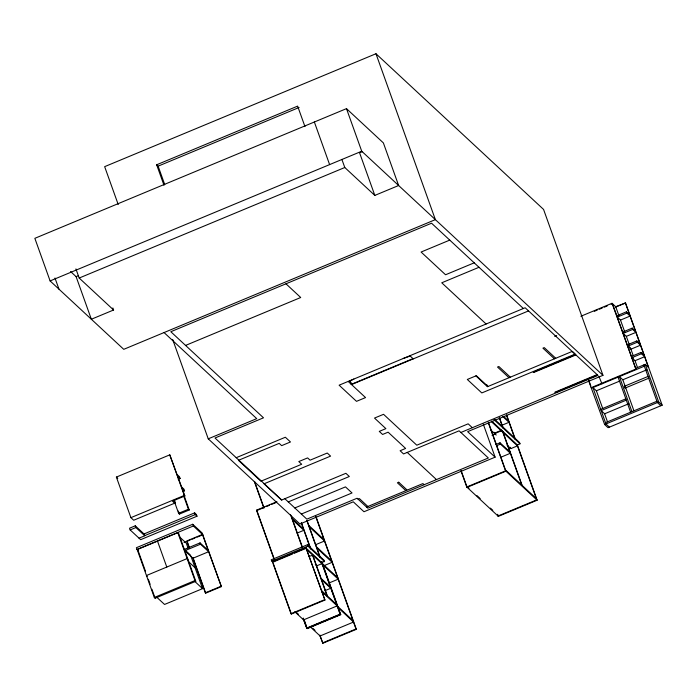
<?xml version="1.0" encoding="UTF-8"?>
<svg xmlns="http://www.w3.org/2000/svg" width="697" height="697" viewBox="0 0 697 697"><rect width="100%" height="100%" fill="white"/><g stroke="black" fill="none" stroke-linecap="round" stroke-linejoin="round"><path stroke-width="1.05" d="M648.288 376.336L624.303 386.321L625.035 387.846M172.682 339.491L208.246 438.831L299.945 524.005L353.283 501.814L363.973 511.746L495.114 457.171L467.643 431.652L602.966 375.326L543.564 209.431L375.971 53.739L104.655 166.653L118.22 204.543M163.995 185.271L156.659 164.788L297.628 106.118L304.964 126.601M156.659 164.788L158.132 166.156L299.1 107.486M341.878 159.395L344.788 167.507L374.829 195.413L398.632 185.515L383.376 142.911L346.479 108.636L34.85 238.33L50.106 280.926L123.744 349.336L435.372 219.642L375.971 53.739M50.106 280.926L361.734 151.232L602.966 375.326M362.553 151.58L359.582 152.817L374.829 195.413M70.571 271.516L76.104 276.648L78.038 275.846M75.921 268.911L79.188 278.042L344.788 167.507M112.862 307.969L113.585 309.999L91.351 319.243L76.104 276.648M185.568 345.424L300.712 297.506L285.962 283.801M449.748 240.108L421.093 252.035L445.557 274.757L474.204 262.83M479.005 267.282L441.75 282.79L486.123 324.009M116.382 477.079L169.789 454.853L184.888 495.959L172.473 501.126L174.686 503.182L133.693 520.241L130.905 517.653L116.382 477.079L117.767 478.369M208.246 438.831L256.731 418.644L164.056 332.556M412.999 358.65L351.279 384.335L350.182 381.268M528.535 310.906L351.532 384.57L350.068 380.475M178.188 479.248L180.096 478.456L179.477 476.731L177.265 474.674M236.213 457.694L285.361 437.237L290.466 441.976L281.649 445.644L279.192 443.362L238.418 460.334L260.913 481.226L301.688 464.254L298.795 461.571L307.612 457.903L310.069 460.186L327.259 453.033L330.578 456.117L264.015 483.823L281.536 500.089L345.895 473.307L349.336 476.504L288.279 501.91M580.889 316.246L612.027 303.291L615.712 306.715L618.953 315.758M594.28 311.332L597.268 310.095M599.254 309.268L602.243 308.022M604.229 307.194L607.218 305.957M611.191 304.293L612.515 303.744L636.108 369.628L612.027 303.291M615.712 306.715L625.54 302.951L662.15 405.201L608.072 427.705L604.63 424.508L588.582 380.588M615.529 307.124L625.54 302.951M554.699 336.381L556.676 335.562M182.614 491.629L184.531 490.836L183.912 489.111L181.699 487.055M130.905 517.653L184.313 495.428L184.888 495.959M616.836 315.802L626.42 311.812L629.609 314.783M620.496 320.071L630.079 316.081L626.882 313.11L617.298 317.1L620.496 320.071L624.791 332.068M135.27 525.817L129.537 528.204L130.156 529.929L140.646 539.67L196.99 516.224L196.371 514.491L194.629 512.879L144.018 533.946L135.27 525.817L135.889 527.542L144.758 535.784L139.034 538.171M130.156 529.929L135.889 527.542M178.598 513.314L188.425 509.228L189.235 509.986L179.417 514.072L178.598 513.314L173.928 500.272M475.885 375.883L487.499 386.678L572.281 351.393L575.173 354.076L481.81 392.934L467.304 379.456L476.347 375.7L487.961 386.486M622.665 332.094L632.249 328.113L635.446 331.075M626.324 336.363L635.908 332.373L632.719 329.402L623.135 333.393L626.324 336.363L629.426 345.006M575.539 354.581L533.222 372.198L533.588 372.538L575.914 354.93M196.99 516.224L195.247 514.604L144.636 535.671L144.018 533.946M221.376 586.621L208.638 551.719L200.518 544.183L184.836 550.708L192.947 558.245L205.327 592.807L205.693 593.156L221.376 586.621L202.2 533.048L192.729 524.257L136.385 547.711L137.004 549.436L138.581 550.9M640.038 343.9L636.84 340.929L627.256 344.919L630.454 347.89L633.111 355.313M137.004 549.436L193.348 525.991L202.818 534.782M177.84 532.674L137.178 549.593L154.316 597.468L155.126 598.218L195.787 581.298L178.65 533.432L177.84 532.674L194.977 580.549L195.787 581.298M637.311 342.227L627.727 346.217L630.916 349.188L640.499 345.198L637.311 342.227L636.84 340.929M273.982 559.02L256.496 510.187L276.927 501.683M256.496 510.187L256.862 510.526L264.651 507.285M266.594 506.475L269.512 505.264M271.455 504.454L276.317 502.432M189.27 547.955L186.761 540.968L202.444 534.433L208.168 550.421L200.056 542.885L184.374 549.41L190.272 554.899M184.034 542.597L190.072 540.088M191.945 539.304L194.977 538.04M196.937 537.23L201.834 535.191M644.159 355.409L640.961 352.447L631.377 356.428L633.294 358.214M635.037 360.697L644.62 356.707L641.432 353.736L631.848 357.727L635.037 360.697L637.459 367.441M597.111 374.62L554.795 392.237L555.161 392.577L597.486 374.969M460.874 432.48L597.965 375.422L525.155 307.76L339.117 385.188L356.507 401.35L365.55 397.586L348.465 381.712L353.841 379.063M294.805 507.965L345.477 486.881L352.029 492.962L301.348 514.055M635.638 368.33L645.222 364.339L648.663 367.537M591.117 387.68L635.612 369.166M501.988 425.222L509.01 422.295L502.72 416.449M591.614 388.142L644.368 366.186M192.947 558.245L208.638 551.719M491.69 421.066L500.437 429.195L500.908 430.493L494.278 433.246L491.089 430.293M609.396 427.156L605.954 423.959L592.938 387.593L596.379 390.79L619.494 381.172M631.935 411.648L619.38 376.58L622.822 379.778L646.807 369.802M494.182 432.297L494.643 433.595L501.274 430.833L517.453 445.862L510.823 448.624L506.972 445.043M492.056 435.329L495.776 433.778M358.075 499.157L359.399 498.599L367.877 506.484M625.026 388.107L649.012 378.123M496.029 444.442L500.01 442.787L509.908 451.978M496.499 445.731L500.472 444.076L510.378 453.277L500.429 457.415M297.088 533.118L303.892 530.278L292.592 519.788M600.709 409.296L625.828 398.841M366.561 507.033L422.905 483.579L424.133 484.729M508.496 448.101L510.361 447.326L510.823 448.624M501.274 430.833L500.812 429.535L517.357 444.913L519.997 443.806L519.509 442.447L495.027 419.699M626.298 400.139L601.171 410.594L604.613 413.791L607.496 421.833M154.316 597.468L194.977 580.549M604.613 413.791L628.729 403.755M321.439 562.374L324.541 561.573L324.053 560.214L307.412 544.758L271.194 559.83L272.832 562.252L276.997 560.44M190.856 555.962L202.557 588.643L164.544 604.456L156.834 597.294M271.682 561.19L307.9 546.117L324.541 561.573M324 539.652L324.549 540.985L315.636 544.697M605.493 422.661L656.923 401.254M306.009 547.868L272.44 561.843L290.998 613.682L291.372 614.031L324.941 600.056L306.009 547.868L324.941 600.056M277.842 560.092L288.593 555.614M289.429 555.265L292.383 554.037M294.352 553.218L300.268 550.761M301.252 550.351L306.375 548.217M604.63 424.508L658.709 402.003L662.15 405.201M205.327 592.807L221.01 586.282M466.755 486.994L505.543 470.85L537.152 500.211L498.364 516.355L466.755 486.994L460.891 470.606M308.51 556.546L312.814 555.256L327.468 596.188M306.279 548.251L321.413 562.305L321.901 563.664L316.865 565.764L315.271 564.282M331.624 560.946L332.173 562.287L324.244 565.581M321.125 578.475L330.326 586.891M321.613 579.834L330.805 588.251L324.898 590.716M329.306 582.884L338.219 579.172L337.731 577.813L322.493 563.655M290.998 613.682L324.567 599.716M337.845 606.521L353.1 620.67L353.588 622.029L320.089 635.969L310.182 626.769M338.333 607.889L353.588 622.029M306.523 628.145L340.092 614.179L340.458 614.519L306.889 628.494L303.09 618.579M306.889 628.276L340.389 614.327L340.763 614.676L307.264 628.616L303.265 618.143M322.484 642.922L355.984 628.973L356.35 629.321L322.85 643.261L319.923 635.76M624.303 386.321L624.826 387.21M660.826 405.75L657.384 402.552L643.897 364.888M523.377 308.51L431.556 223.214L170.817 331.72L263.501 417.817L215.007 437.995L281.754 500.002M601.955 383.838L598.923 376.284M555.744 358.275L544.244 347.603L542.928 348.151L554.42 358.824M510.335 377.173L498.843 366.491L497.519 367.049L509.019 377.722M503.826 416.614L508.549 420.997M493.938 419.594L519.997 443.806M491.35 421.624L500.908 430.493M494.643 433.595L496.186 435.024M413.251 358.885L410.176 356.028L403.258 358.493M472.339 427.705L468.157 423.828L416.806 445.2L383.55 414.314L374.516 418.069L385.885 428.638L379.273 431.391L382.592 434.466L388.107 432.175L405.619 448.45L400.113 450.741L403.554 453.939L459.096 430.824L488.344 457.999L367.789 508.174L357.091 498.242L306.846 519.152L284.838 498.712M505.456 469.891L536.324 498.573M466.659 486.036L469.046 488.257M477.009 495.645L480.189 498.599M490.427 508.113L492.796 510.317M407.222 452.414L436.47 479.588M79.188 278.042L113.585 309.999M308.823 525.468L324.061 539.626M309.311 526.827L324.549 540.985M292.13 518.49L303.43 528.988M316.447 546.77L331.685 560.928M316.935 548.13L332.173 562.287M306.767 549.611L321.901 563.664M322.981 565.014L338.219 579.172M321.535 590.551L336.668 604.604M321.997 591.849L337.13 605.902L303.561 619.877L294.796 611.739M177.883 476.399L180.096 478.456M182.318 488.78L184.531 490.836M296.722 612.663L298.316 614.144M312.744 628.241L315.035 630.367M179.329 536.707L186.273 543.155L188.033 548.077M187.929 559.351L187.118 558.593L146.457 575.522L147.267 576.271M188.922 562.052L195.09 567.776M194.846 581.472L202.557 588.643M625.296 302.725L648.419 367.31M626.42 311.812L626.882 313.11M632.249 328.113L632.719 329.402M640.961 352.447L641.432 353.736M645.222 364.339L658.709 402.003M622.822 379.778L633.948 410.838M618.056 377.138L630.619 412.206M596.379 390.79L602.739 408.547M588.948 380.693L590.777 385.816M506.632 414.959L515.039 438.439M517.357 444.913L537.152 500.211M506.44 415.107L515.074 439.223M516.982 444.564L536.786 499.862L497.998 516.007L497.536 514.717M499.705 418.305L503.269 428.263M499.209 417.608L502.868 427.819M486.767 384.631L487.499 386.678M502.772 431.365L522.114 485.365M502.406 431.025L521.739 485.025M500.01 442.787L500.472 444.076M488.397 422.251L505.917 471.189L467.121 487.334L461.231 470.876M488.309 422.713L505.543 470.85M483.291 424.151L495.114 457.171M497.632 514.308L498.364 516.355M346.479 108.636L361.734 151.232M314.356 122.001L329.611 164.605M316.185 517.139L356.35 629.321M315.671 516.39L355.984 628.973M307.011 520.415L320.062 556.868M321.796 561.712L340.763 614.676M306.802 520.511L319.949 557.234M321.901 562.671L340.458 614.519M321.526 562.331L340.092 614.179M301.479 522.855L310.949 549.306M301.235 522.846L310.322 548.234M321.212 578.432L321.7 579.799M312.439 554.917L327.093 595.848M307.412 544.758L307.9 546.117M291.398 516.442L302.594 547.72M290.536 514.717L302.193 547.276M158.132 166.156L164.736 184.592M319.932 635.106L322.85 643.261M254.562 481.427L263.98 507.738M303.997 619.494L305.809 624.564M254.318 481.453L263.841 508.043M303.247 618.326L306.889 628.494M256.862 510.526L264.381 531.523M264.738 532.525L274.383 559.456M273.294 563.542L291.372 614.031M194.629 512.879L195.247 514.604M169.789 454.853L184.313 495.428M183.485 493.929L189.235 509.986M183.747 496.186L188.425 509.228M200.056 542.885L200.518 544.183M192.729 524.257L193.348 525.991M174.389 500.028L175.461 503.034M178.336 511.058L179.417 514.072M173.719 500.49L174.686 503.182M187.493 542.327L189.314 547.406M192.956 557.574L205.693 593.156M157.505 541.133L166.792 567.062M54.976 278.007L58.966 289.159M137.989 550.351L145.49 571.287M148.339 579.268L150.125 584.252M151.911 589.244L155.126 598.218M398.736 482.228L397.412 482.786L405.523 490.322L406.848 489.764L398.736 482.228"/></g></svg>
